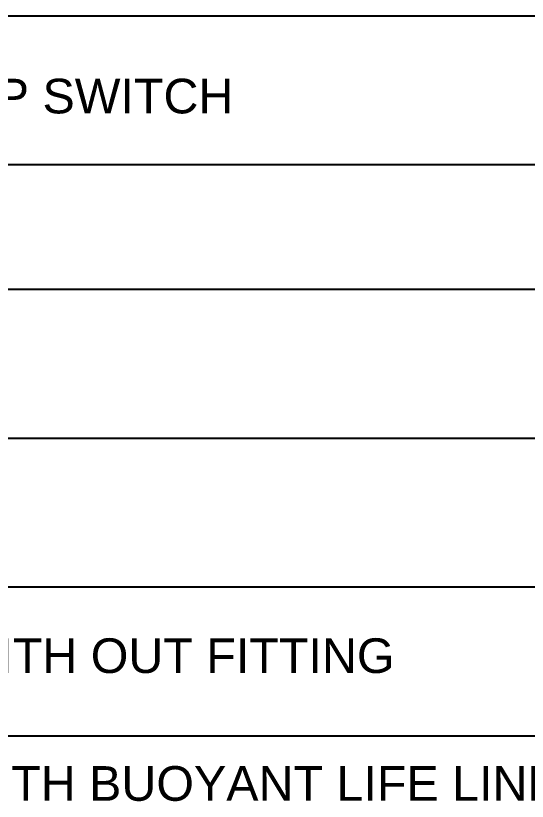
# Model space of a CAD drawing. Header units: millimetres. Extents: x 275 to 18701, y 84 to 132086.
# Drawn here: x 7233 to 12390, y 41670 to 49586 of the extents above; entities that cross this region are included whole.
import ezdxf

# ---------------------------------------------------------------- set-up
doc = ezdxf.new("R2010")
doc.units = ezdxf.units.MM
doc.styles.add('arial', font='arial.ttf')

msp = doc.modelspace()

# ---------------------------------------------------------------- linework, layer by layer
for p, q in [((275.3, 49586.4), (18700.6, 49586.4)), ((275.3, 48086.4), (18700.6, 48086.4)), ((275.3, 46830.8), (18700.6, 46830.8)), ((275.3, 45330.8), (18700.6, 45330.8)), ((275.3, 43830.8), (18700.6, 43830.8)), ((275.3, 42330.8), (18700.6, 42330.8))]:
    msp.add_line(p, q)

# ---------------------------------------------------------------- texts
at = {"color": 7, "insert": (3355.8, 48951.2), "char_height": 349.283, "width": 12023.875, "attachment_point": 1, "line_spacing_factor": 1.112742, "style": 'arial'}
msp.add_mtext('MAIN FIRE PUMP SWITCH', dxfattribs=at)
at = {"color": 7, "char_height": 349.283, "width": 8808.218, "attachment_point": 1, "style": 'arial'}
for s, insert in [('LIFE BUOYS WITH OUT FITTING', (3598, 43312.1)), ('LIFE BUOYS WITH BUOYANT LIFE LINE ', (3581.5, 42024.3))]:
    msp.add_mtext(s, dxfattribs=dict(at, insert=insert))

doc.saveas('drawing.dxf')
